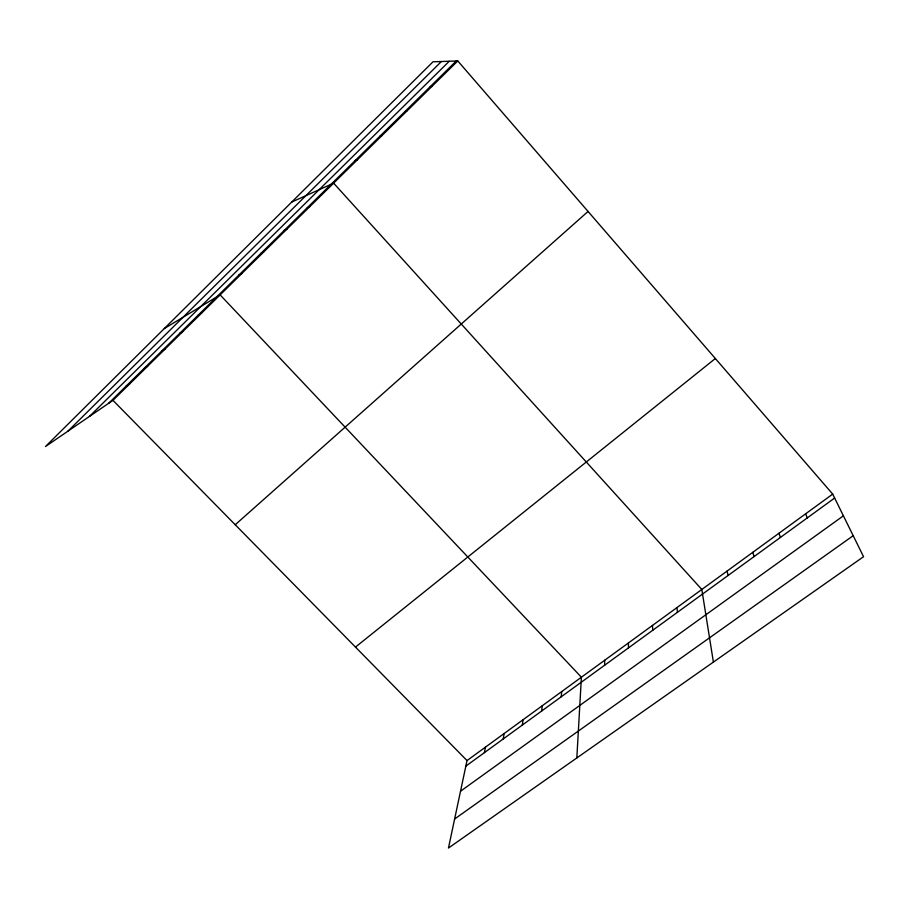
<?xml version="1.0" encoding="UTF-8"?>
<svg xmlns="http://www.w3.org/2000/svg" width="909" height="909" viewBox="0 0 909 909"><rect width="100%" height="100%" fill="white"/><g stroke="black" fill="none" stroke-linecap="round" stroke-linejoin="round"><path stroke-width="1.36" d="M604.61 665.263L604.712 660.241M576.829 757.947L581.408 677.216L220.126 294.88L164.29 328.569M561.239 696.794L561.694 691.59M541.639 711.043L542.241 705.759M522.3 725.098L523.061 719.735M503.234 738.96L504.131 733.529M484.406 752.641L485.451 747.141M832.701 494.098L467.021 760.572L448.467 848.04L863.55 556.706L832.701 494.098L457.795 60.96L433.002 61.801L45.45 446.558L112.966 400.346L457.795 60.96M67.993 431.127L441.388 61.517M89.434 416.458L449.262 61.255M108.705 403.266L456.261 61.017M235.226 524.743L588.055 211.456M355.487 647.083L715.349 358.521M465.84 766.139L834.632 498.03M460.522 791.228L843.404 515.812M454.625 818.998L853.199 535.696M126.044 386.2L130.192 383.393M143.633 368.872L147.667 366.202M161.484 351.294L165.393 348.761M179.596 333.467L183.368 331.058M197.969 315.366L201.616 313.105M238.703 275.257L242.044 273.314M261.167 253.134L264.337 251.373M284.028 230.613L287.028 229.045M307.31 207.695L310.117 206.309M291.721 202.059L333.626 183.175L701.816 589.475L713.395 662.093M355.146 160.586L357.567 159.62M379.723 136.384L381.939 135.634M404.755 111.727L406.755 111.205M430.264 86.616L432.036 86.321M112.966 400.346L467.021 760.572M805.624 513.835L807.294 517.903M779.002 533.231L780.433 537.435M752.834 552.297L754.027 556.638M727.109 571.045L728.064 575.511M676.932 607.61L677.444 612.302M652.469 625.437L652.764 630.255M628.392 642.981L628.494 647.901"/></g></svg>
